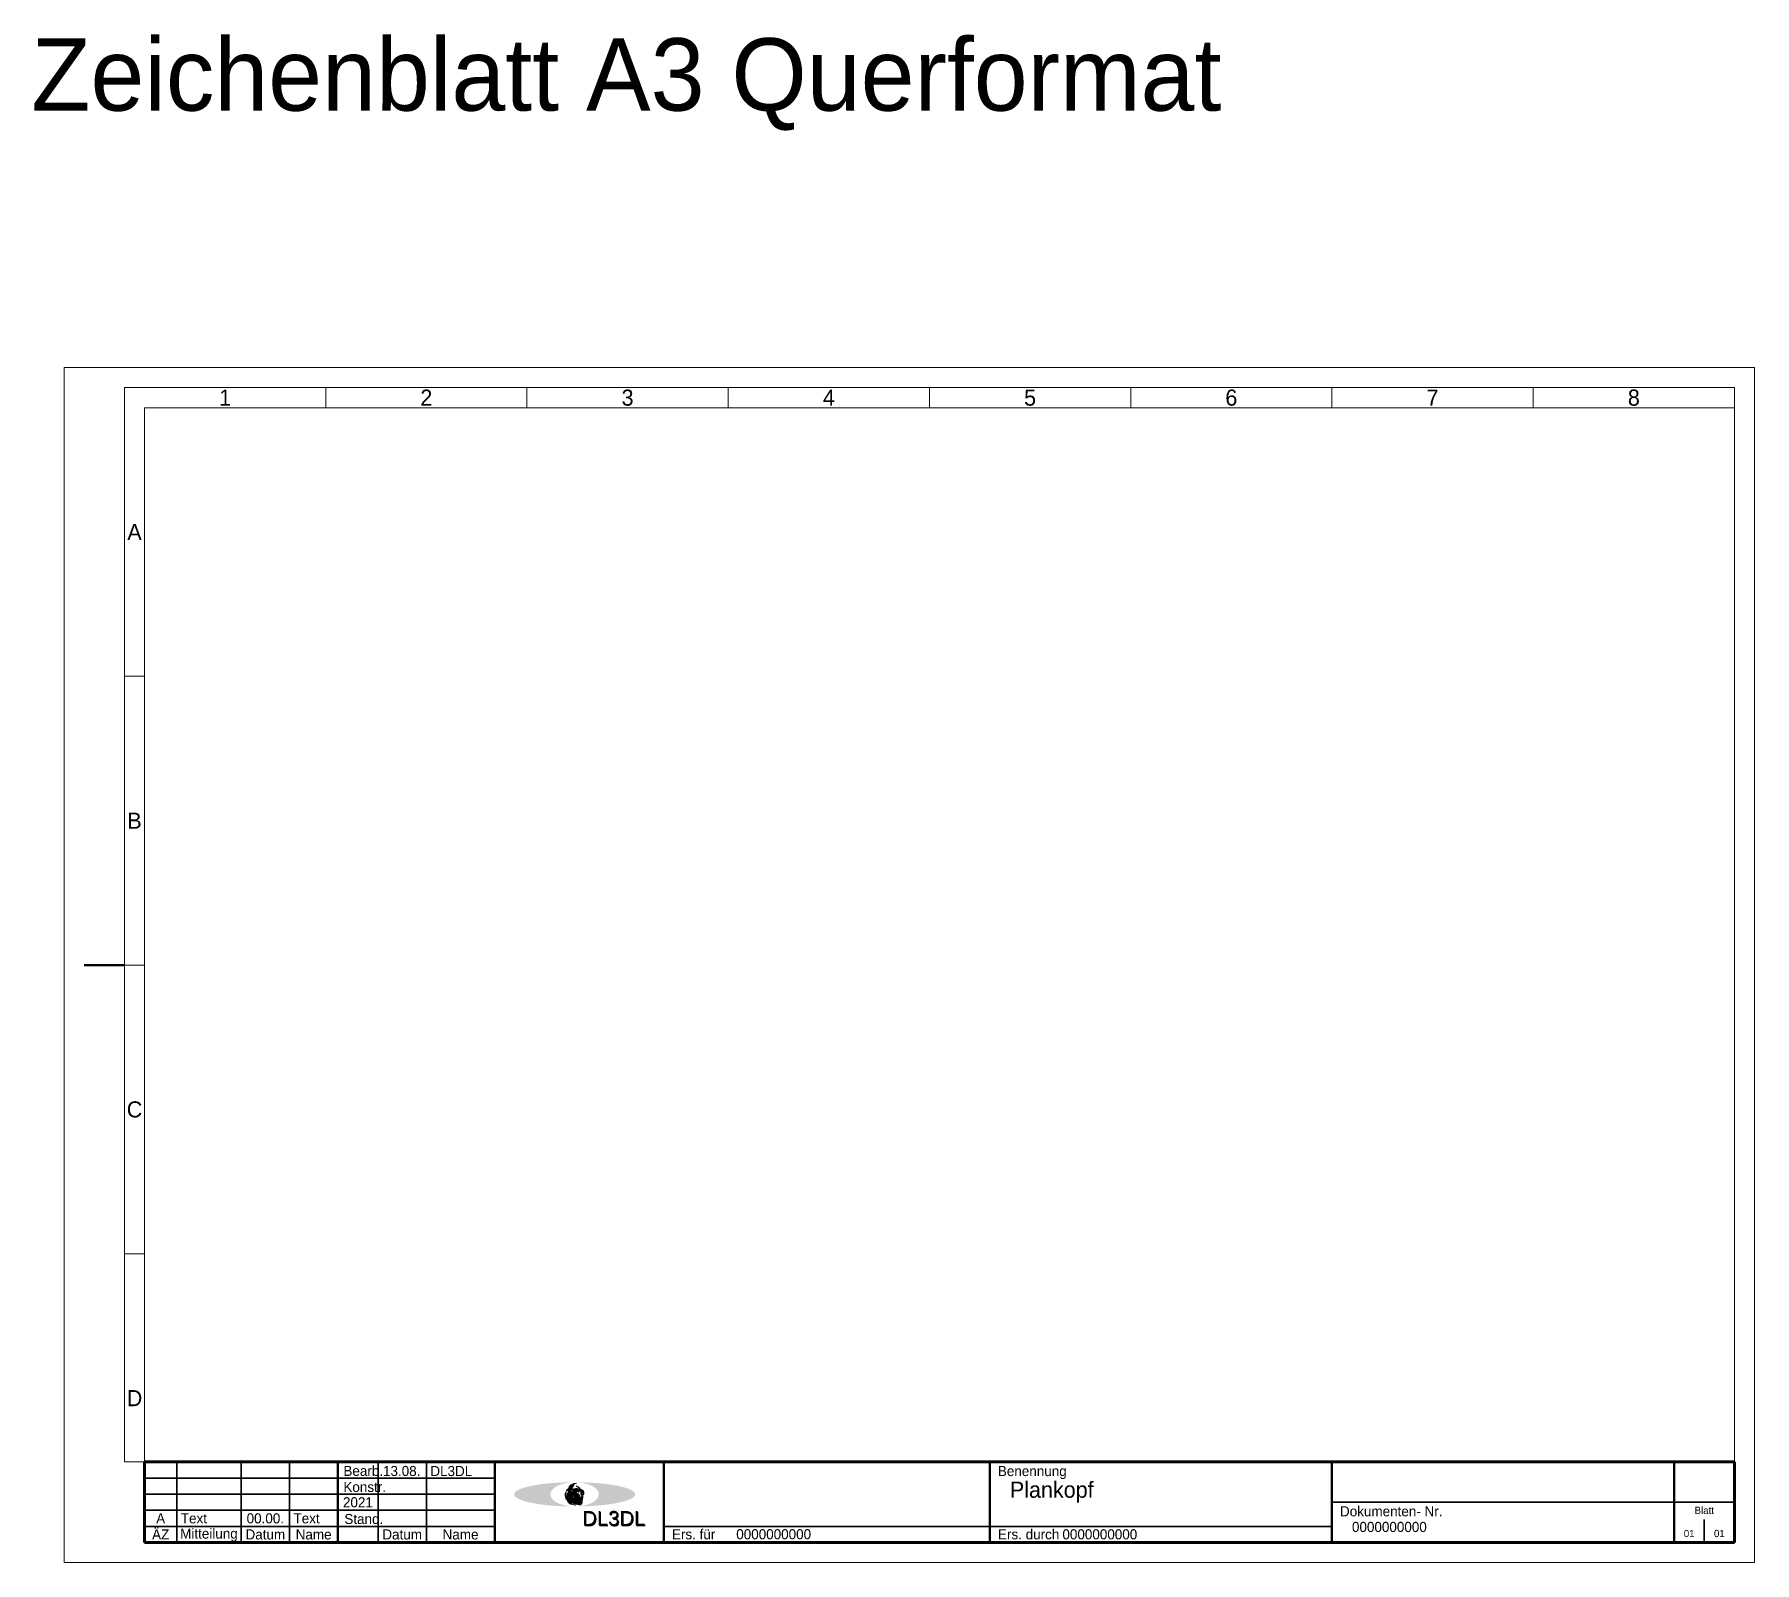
# Model space of a CAD drawing. Header units: millimetres. Extents: x -2 to 4162, y -72 to 4282.
# Drawn here: x 3120.2 to 3547.6, y 851.2 to 1230.9 of the extents above; entities that cross this region are included whole.
import ezdxf
from ezdxf.enums import TextEntityAlignment as Align

# ---------------------------------------------------------------- set-up
doc = ezdxf.new("R2010")
doc.units = ezdxf.units.MM
for name, color, linetype, lineweight, true_color in [('_Logo_A_oval', 1, 'Continuous', 5, 0xff0000), ('_Logo_B_oval', 30, 'Continuous', 5, 0xff7f00), ('_Logo_C_oval', 16, 'Continuous', 5, 0x4c0000), ('_Logo_Phoenix', 96, 'Continuous', 5, 0x004c00), ('_Logo_Text1', 5, 'Continuous', 5, 0x0000ff), ('_Logo_Text2', 1, 'Continuous', 5, 0xff0000), ('Begrenzungslinie Felder', 5, 'Continuous', 50, 0x0000ff), ('Begrenzungslinie Schriftfeld', 30, 'Continuous', 100, 0xff7f00), ('Blattformate', 2, 'Continuous', 5, 0xffff00), ('Legende', 7, 'Continuous', 5, 0x000000), ('Lochung', 94, 'Continuous', 50, 0x008000), ('Text_Ausgef', 3, 'Continuous', 5, 0x00ff00), ('Text_Vorgabe', 1, 'Continuous', 5, 0xff0000), ('Zeichnungsrahmen_1', 7, 'Continuous', 5, 0x000000), ('Zeilenlinie', 134, 'Continuous', 35, 0x008080)]:
    doc.layers.add(name, color=color, linetype=linetype, lineweight=lineweight, true_color=true_color)
doc.styles.add('textstyle132', font='')
doc.styles.add('textstyle155', font='')
doc.styles.add('textstyle156', font='')
doc.styles.add('textstyle157', font='')
doc.styles.add('textstyle158', font='')
doc.styles.add('textstyle159', font='')
doc.styles.add('textstyle160', font='')
doc.styles.add('textstyle161', font='')
doc.styles.add('textstyle162', font='')
doc.styles.add('textstyle163', font='')
doc.styles.add('textstyle164', font='')
doc.styles.add('textstyle165', font='')
doc.styles.add('textstyle166', font='')
doc.styles.add('textstyle175', font='')
doc.styles.add('textstyle176', font='')
doc.styles.add('textstyle324', font='')
doc.styles.add('textstyle334', font='')
doc.styles.add('textstyle354', font='')
doc.styles.add('textstyle363', font='')
doc.styles.add('textstyle375', font='')
doc.styles.add('textstyle395', font='')
doc.styles.add('textstyle408', font='')
doc.styles.add('textstyle409', font='')
doc.styles.add('textstyle414', font='')
doc.styles.add('textstyle415', font='')
doc.styles.add('textstyle446', font='')
doc.styles.add('textstyle464', font='')
doc.styles.add('textstyle470', font='')
doc.styles.add('textstyle477', font='')
doc.styles.add('textstyle490', font='')
doc.styles.add('textstyle499', font='')
doc.styles.add('textstyle510', font='')
doc.styles.add('textstyle511', font='')
doc.styles.add('textstyle527', font='')
doc.styles.add('textstyle767', font='')
doc.styles.add('textstyle768', font='')
doc.styles.add('textstyle769', font='')
doc.styles.add('textstyle815', font='')
doc.styles.add('textstyle825', font='')
doc.styles.add('textstyle826', font='')
doc.styles.add('textstyle832', font='')
doc.styles.add('textstyle837', font='')
doc.styles.get('textstyle132').set_extended_font_data('TGL 31034-1')
doc.styles.get('textstyle155').set_extended_font_data('TGL 31034-1')
doc.styles.get('textstyle156').set_extended_font_data('TGL 31034-1')
doc.styles.get('textstyle157').set_extended_font_data('TGL 31034-1')
doc.styles.get('textstyle158').set_extended_font_data('TGL 31034-1')
doc.styles.get('textstyle159').set_extended_font_data('TGL 31034-1')
doc.styles.get('textstyle160').set_extended_font_data('TGL 31034-1')
doc.styles.get('textstyle161').set_extended_font_data('TGL 31034-1')
doc.styles.get('textstyle162').set_extended_font_data('TGL 31034-1')
doc.styles.get('textstyle163').set_extended_font_data('TGL 31034-1')
doc.styles.get('textstyle164').set_extended_font_data('TGL 31034-1')
doc.styles.get('textstyle165').set_extended_font_data('TGL 31034-1')
doc.styles.get('textstyle166').set_extended_font_data('TGL 31034-1')
doc.styles.get('textstyle175').set_extended_font_data('TGL 31034-1')
doc.styles.get('textstyle176').set_extended_font_data('TGL 31034-1')
doc.styles.get('textstyle324').set_extended_font_data('TGL 31034-1')
doc.styles.get('textstyle334').set_extended_font_data('TGL 31034-1')
doc.styles.get('textstyle354').set_extended_font_data('TGL 31034-1')
doc.styles.get('textstyle363').set_extended_font_data('TGL 31034-1')
doc.styles.get('textstyle375').set_extended_font_data('TGL 31034-1')
doc.styles.get('textstyle395').set_extended_font_data('TGL 31034-1')
doc.styles.get('textstyle408').set_extended_font_data('TGL 31034-1')
doc.styles.get('textstyle409').set_extended_font_data('TGL 31034-1')
doc.styles.get('textstyle414').set_extended_font_data('TGL 31034-1')
doc.styles.get('textstyle415').set_extended_font_data('TGL 31034-1')
doc.styles.get('textstyle446').set_extended_font_data('TGL 31034-1')
doc.styles.get('textstyle464').set_extended_font_data('TGL 31034-1')
doc.styles.get('textstyle470').set_extended_font_data('TGL 31034-1')
doc.styles.get('textstyle477').set_extended_font_data('TGL 31034-1')
doc.styles.get('textstyle490').set_extended_font_data('TGL 31034-1')
doc.styles.get('textstyle499').set_extended_font_data('TGL 31034-1')
doc.styles.get('textstyle510').set_extended_font_data('Arial')
doc.styles.get('textstyle511').set_extended_font_data('Arial')
doc.styles.get('textstyle527').set_extended_font_data('TGL 31034-1')
doc.styles.get('textstyle767').set_extended_font_data('TGL 31034-1')
doc.styles.get('textstyle768').set_extended_font_data('TGL 31034-1')
doc.styles.get('textstyle769').set_extended_font_data('TGL 31034-1')
doc.styles.get('textstyle815').set_extended_font_data('TGL 31034-1')
doc.styles.get('textstyle825').set_extended_font_data('TGL 31034-1')
doc.styles.get('textstyle826').set_extended_font_data('TGL 31034-1')
doc.styles.get('textstyle832').set_extended_font_data('TGL 31034-1')
doc.styles.get('textstyle837').set_extended_font_data('TGL 31034-1')

# ---------------------------------------------------------------- blocks, each defined once
blk = doc.blocks.new('block 1')
at = {"layer": '_Logo_A_oval'}
h = blk.add_hatch(color=256, dxfattribs=at)
edge = h.paths.add_edge_path()
edge.add_ellipse((-24.42, 16.3), major_axis=(7.52, 0), ratio=0.5, start_angle=0, end_angle=360)
edge = h.paths.add_edge_path()
edge.add_ellipse((-24.42, 16.3), major_axis=(11.29, 0), ratio=0.333333, start_angle=0, end_angle=360)
at = {"layer": '_Logo_B_oval'}
h = blk.add_hatch(color=256, dxfattribs=at)
edge = h.paths.add_edge_path()
edge.add_ellipse((-24.42, 16.3), major_axis=(11.29, 0), ratio=0.333333, start_angle=0, end_angle=360)
edge = h.paths.add_edge_path()
edge.add_ellipse((-24.42, 16.3), major_axis=(15.05, 0), ratio=0.25, start_angle=0, end_angle=360)
at = {"layer": '_Logo_C_oval'}
h = blk.add_hatch(color=256, dxfattribs=at)
edge = h.paths.add_edge_path()
edge.add_ellipse((-24.42, 16.3), major_axis=(15.05, 0), ratio=0.25, start_angle=0, end_angle=360)
edge = h.paths.add_edge_path()
edge.add_ellipse((-24.42, 16.3), major_axis=(18.81, 0), ratio=0.2, start_angle=0, end_angle=360)
at = {"layer": '_Logo_Phoenix'}
h = blk.add_hatch(color=256, dxfattribs=at)
edge = h.paths.add_edge_path()
edge.add_spline(control_points=[(-26.6, 17.89), (-27.81, 16.75), (-27.23, 14.84), (-26.96, 14.71)], knot_values=[0, 0, 0, 0, 1, 1, 1, 1], degree=3, periodic=0)
edge.add_spline(control_points=[(-26.96, 14.71), (-27.04, 14.78), (-27.63, 16.69), (-26.6, 17.89)], knot_values=[0, 0, 0, 0, 1, 1, 1, 1], degree=3, periodic=0)
h = blk.add_hatch(color=256, dxfattribs=at)
edge = h.paths.add_edge_path()
edge.add_spline(control_points=[(-24.98, 15.82), (-24.67, 15.64), (-24.89, 15.28), (-24.89, 15.28), (-24.89, 15.28), (-24.81, 15.1), (-24.34, 15.1), (-24.41, 15.53), (-24.5, 15.82), (-24.89, 16.21), (-25.2, 16.47), (-25.32, 16.83), (-25.09, 17.19), (-24.71, 17.43), (-24.64, 17.53), (-24.7, 17.66), (-24.91, 17.65), (-25.1, 17.6), (-25.26, 17.69), (-25.22, 17.95), (-24.98, 18.08), (-24.97, 18.09), (-24.97, 18.08), (-25.04, 17.97), (-25.15, 17.88), (-25.06, 17.8), (-24.77, 17.88), (-24.43, 18.06), (-23.82, 18.19), (-23.6, 18.17), (-23.57, 18.11), (-23.54, 17.91), (-23.62, 17.75), (-23.32, 17.79), (-23.11, 17.69), (-22.94, 17.52), (-22.98, 17.23), (-23.18, 16.98), (-23.26, 16.92), (-23.26, 16.92), (-23.28, 17.06), (-23.33, 17.22), (-23.51, 17.26), (-23.76, 17.21), (-23.87, 16.98), (-23.85, 16.68), (-23.63, 16.59), (-23.19, 16.44), (-22.98, 16.16)], knot_values=[0, 0, 0, 0, 1, 2, 3, 4, 5, 6, 7, 8, 9, 10, 11, 12, 13, 14, 15, 16, 17, 18, 19, 20, 21, 22, 23, 24, 25, 26, 27, 28, 29, 30, 31, 32, 33, 34, 35, 36, 37, 38, 39, 40, 41, 42, 43, 44, 45, 46, 46, 46, 46], degree=3, periodic=0)
edge.add_spline(control_points=[(-22.98, 16.16), (-22.78, 15.82), (-22.64, 15.33), (-22.72, 14.85), (-22.89, 14.42), (-23.05, 14.16), (-23.05, 14.16), (-22.53, 14.47), (-22.39, 15), (-22.4, 15.41), (-22.44, 15.51), (-22.29, 15.25), (-22.27, 14.77), (-22.37, 14.46), (-22.79, 13.69), (-23.23, 13.41), (-23.72, 13.27), (-24.31, 13.27), (-24.68, 13.45), (-24.68, 13.45), (-24.68, 13.45)], knot_values=[0, 0, 0, 0, 1, 2, 3, 4, 5, 6, 7, 8, 9, 10, 11, 12, 13, 14, 15, 16, 17, 18, 18, 18, 18], degree=3, periodic=0)
edge.add_spline(control_points=[(-24.68, 13.45), (-24.68, 13.45), (-24.73, 13.42), (-27.63, 16.75), (-24.62, 19.15)], knot_values=[0, 0, 0, 0, 1, 2, 2, 2, 2], degree=3, periodic=0)
edge.add_spline(control_points=[(-24.62, 19.15), (-25.94, 17.44), (-24.98, 15.82), (-24.98, 15.82), (-24.98, 15.82), (-24.98, 15.82), (-24.98, 15.82)], knot_values=[0, 0, 0, 0, 1, 2, 3, 4, 4, 4, 4], degree=3, periodic=0)
h = blk.add_hatch(color=256, dxfattribs=at)
edge = h.paths.add_edge_path()
edge.add_spline(control_points=[(-25.07, 19.2), (-26.56, 16.31), (-25.17, 13.29), (-25.17, 13.28), (-25.17, 13.28), (-27.32, 16.35), (-25.07, 19.2), (-25.07, 19.2), (-25.07, 19.2)], knot_values=[0, 0, 0, 0, 1, 2, 3, 4, 5, 6, 6, 6, 6], degree=3, periodic=0)
h = blk.add_hatch(color=256, dxfattribs=at)
edge = h.paths.add_edge_path()
edge.add_spline(control_points=[(-26.74, 16.69), (-26.67, 13.86), (-24.21, 12.88), (-24.21, 12.88), (-24.21, 12.88), (-26.98, 13.57), (-26.72, 16.66), (-26.72, 16.66), (-26.74, 16.69)], knot_values=[0, 0, 0, 0, 1, 2, 3, 4, 5, 6, 6, 6, 6], degree=3, periodic=0)
h = blk.add_hatch(color=256, dxfattribs=at)
edge = h.paths.add_edge_path()
edge.add_spline(control_points=[(-23.85, 19.74), (-25.84, 19.26), (-26.58, 17.35), (-26.58, 17.35)], knot_values=[0, 0, 0, 0, 1, 1, 1, 1], degree=3, periodic=0)
edge.add_spline(control_points=[(-26.58, 17.35), (-26.55, 17.49), (-26.28, 19.73), (-23.85, 19.74)], knot_values=[0, 0, 0, 0, 1, 1, 1, 1], degree=3, periodic=0)
h = blk.add_hatch(color=256, dxfattribs=at)
edge = h.paths.add_edge_path()
edge.add_spline(control_points=[(-22.53, 16.9), (-22.49, 16.66), (-22.46, 16.47), (-22.44, 16.16), (-22.43, 15.93), (-22.44, 15.93), (-22.44, 15.93), (-22.33, 16.25), (-22.33, 16.63), (-22.41, 17.29), (-22.62, 17.91), (-22.8, 18.21), (-23.31, 18.62), (-23.99, 18.93), (-23.99, 18.93), (-23.99, 18.93)], knot_values=[0, 0, 0, 0, 1, 2, 3, 4, 5, 6, 7, 8, 9, 10, 11, 12, 13, 13, 13, 13], degree=3, periodic=0)
edge.add_spline(control_points=[(-23.99, 18.93), (-23.58, 18.71), (-23.35, 18.48), (-23.11, 18.17), (-22.86, 17.85), (-22.63, 17.34), (-22.53, 16.9)], knot_values=[0, 0, 0, 0, 1, 2, 3, 4, 4, 4, 4], degree=3, periodic=0)
h = blk.add_hatch(color=256, dxfattribs=at)
edge = h.paths.add_edge_path()
edge.add_spline(control_points=[(-21.88, 15.29), (-21.9, 14.91), (-22.02, 14.4), (-22.18, 14.11), (-22.54, 13.78), (-22.74, 13.58), (-22.74, 13.58), (-22.6, 13.84), (-22.4, 14.16), (-22.28, 14.47), (-22.27, 14.77), (-22.41, 15.45)], knot_values=[0, 0, 0, 0, 1, 2, 3, 4, 5, 6, 7, 8, 9, 9, 9, 9], degree=3, periodic=0)
edge.add_spline(control_points=[(-22.41, 15.45), (-22.22, 15.55), (-22.18, 15.76), (-22.16, 16.39), (-22.2, 16.96), (-22.21, 17.27), (-22.41, 17.88), (-22.52, 17.96), (-22.18, 17.52), (-22.07, 17.22), (-21.96, 16.8), (-21.9, 16.39), (-21.87, 15.82), (-21.88, 15.29)], knot_values=[0, 0, 0, 0, 1, 2, 3, 4, 5, 6, 7, 8, 9, 10, 11, 11, 11, 11], degree=3, periodic=0)
h = blk.add_hatch(color=256, dxfattribs=at)
edge = h.paths.add_edge_path()
edge.add_spline(control_points=[(-21.62, 16.15), (-21.62, 16.55), (-21.68, 16.81), (-21.74, 17.11), (-21.86, 17.35), (-22.13, 17.73), (-22.13, 17.73), (-22.13, 17.73)], knot_values=[0, 0, 0, 0, 1, 2, 3, 4, 5, 5, 5, 5], degree=3, periodic=0)
edge.add_spline(control_points=[(-22.13, 17.73), (-21.5, 17.42), (-21.62, 16.15), (-21.62, 16.15), (-21.62, 16.15)], knot_values=[0, 0, 0, 0, 1, 2, 2, 2, 2], degree=3, periodic=0)
h = blk.add_hatch(color=256, dxfattribs=at)
edge = h.paths.add_edge_path()
edge.add_spline(control_points=[(-23.42, 13.15), (-23.15, 13.04), (-22.71, 13.03), (-22.46, 13.1), (-22.24, 13.34), (-22.1, 13.68), (-22.08, 13.94), (-22.06, 14.05), (-22.06, 14.05), (-22.06, 14.05), (-22.15, 13.82), (-22.22, 13.75), (-22.4, 13.53), (-22.59, 13.39), (-22.77, 13.32), (-23.05, 13.23), (-23.33, 13.21), (-23.42, 13.21), (-23.52, 13.21), (-23.52, 13.21), (-23.52, 13.21), (-23.46, 13.17), (-23.42, 13.15), (-23.42, 13.15), (-23.42, 13.15)], knot_values=[0, 0, 0, 0, 1, 2, 3, 4, 5, 6, 7, 8, 9, 10, 11, 12, 13, 14, 15, 16, 17, 18, 19, 20, 21, 22, 22, 22, 22], degree=3, periodic=0)
for points in [[(-26.6, 17.89), (-27.81, 16.75), (-27.23, 14.84), (-26.96, 14.71)], [(-24.62, 19.15), (-27.63, 16.75), (-24.73, 13.42), (-24.68, 13.45), (-24.68, 13.45)], [(-26.6, 17.89), (-27.63, 16.69), (-27.04, 14.78), (-26.96, 14.71)], [(-26.74, 16.69), (-26.67, 13.86), (-24.21, 12.88), (-24.21, 12.88), (-24.21, 12.88), (-26.98, 13.57), (-26.72, 16.66), (-26.72, 16.66), (-26.74, 16.69)], [(-25.07, 19.2), (-26.56, 16.31), (-25.17, 13.29), (-25.17, 13.28), (-25.17, 13.28), (-27.32, 16.35), (-25.07, 19.2), (-25.07, 19.2), (-25.07, 19.2)], [(-23.85, 19.74), (-26.28, 19.73), (-26.55, 17.49), (-26.58, 17.35)], [(-23.85, 19.74), (-25.84, 19.26), (-26.58, 17.35), (-26.58, 17.35)], [(-24.62, 19.15), (-25.94, 17.44), (-24.98, 15.82), (-24.98, 15.82), (-24.98, 15.82), (-24.98, 15.82), (-24.98, 15.82)], [(-24.98, 15.82), (-24.67, 15.64), (-24.89, 15.28), (-24.89, 15.28), (-24.89, 15.28), (-24.81, 15.1), (-24.34, 15.1), (-24.41, 15.53), (-24.5, 15.82), (-24.89, 16.21), (-25.2, 16.47), (-25.32, 16.83), (-25.09, 17.19), (-24.71, 17.43), (-24.64, 17.53), (-24.7, 17.66), (-24.91, 17.65), (-25.1, 17.6), (-25.26, 17.69), (-25.22, 17.95), (-24.98, 18.08), (-24.97, 18.09), (-24.97, 18.08), (-25.04, 17.97), (-25.15, 17.88), (-25.06, 17.8), (-24.77, 17.88), (-24.43, 18.06), (-23.82, 18.19), (-23.6, 18.17), (-23.57, 18.11), (-23.54, 17.91), (-23.62, 17.75), (-23.32, 17.79), (-23.11, 17.69), (-22.94, 17.52), (-22.98, 17.23), (-23.18, 16.98), (-23.26, 16.92), (-23.26, 16.92), (-23.28, 17.06), (-23.33, 17.22), (-23.51, 17.26), (-23.76, 17.21), (-23.87, 16.98), (-23.85, 16.68), (-23.63, 16.59), (-23.19, 16.44), (-22.98, 16.16)], [(-22.98, 16.16), (-22.78, 15.82), (-22.64, 15.33), (-22.72, 14.85), (-22.89, 14.42), (-23.05, 14.16), (-23.05, 14.16), (-22.53, 14.47), (-22.39, 15), (-22.4, 15.41), (-22.44, 15.51), (-22.29, 15.25), (-22.27, 14.77), (-22.37, 14.46), (-22.79, 13.69), (-23.23, 13.41), (-23.72, 13.27), (-24.31, 13.27), (-24.68, 13.45), (-24.68, 13.45), (-24.68, 13.45)], [(-23.99, 18.93), (-23.58, 18.71), (-23.35, 18.48), (-23.11, 18.17), (-22.86, 17.85), (-22.63, 17.34), (-22.53, 16.9)], [(-22.53, 16.9), (-22.49, 16.66), (-22.46, 16.47), (-22.44, 16.16), (-22.43, 15.93), (-22.44, 15.93), (-22.44, 15.93), (-22.33, 16.25), (-22.33, 16.63), (-22.41, 17.29), (-22.62, 17.91), (-22.8, 18.21), (-23.31, 18.62), (-23.99, 18.93), (-23.99, 18.93), (-23.99, 18.93)], [(-22.41, 15.45), (-22.22, 15.55), (-22.18, 15.76), (-22.16, 16.39), (-22.2, 16.96), (-22.21, 17.27), (-22.41, 17.88), (-22.52, 17.96), (-22.18, 17.52), (-22.07, 17.22), (-21.96, 16.8), (-21.9, 16.39), (-21.87, 15.82), (-21.88, 15.29)], [(-22.13, 17.73), (-21.5, 17.42), (-21.62, 16.15), (-21.62, 16.15), (-21.62, 16.15)], [(-21.62, 16.15), (-21.62, 16.55), (-21.68, 16.81), (-21.74, 17.11), (-21.86, 17.35), (-22.13, 17.73), (-22.13, 17.73), (-22.13, 17.73)], [(-23.42, 13.15), (-23.15, 13.04), (-22.71, 13.03), (-22.46, 13.1), (-22.24, 13.34), (-22.1, 13.68), (-22.08, 13.94), (-22.06, 14.05), (-22.06, 14.05), (-22.06, 14.05), (-22.15, 13.82), (-22.22, 13.75), (-22.4, 13.53), (-22.59, 13.39), (-22.77, 13.32), (-23.05, 13.23), (-23.33, 13.21), (-23.42, 13.21), (-23.52, 13.21), (-23.52, 13.21), (-23.52, 13.21), (-23.46, 13.17), (-23.42, 13.15), (-23.42, 13.15), (-23.42, 13.15)], [(-21.88, 15.29), (-21.9, 14.91), (-22.02, 14.4), (-22.18, 14.11), (-22.54, 13.78), (-22.74, 13.58), (-22.74, 13.58), (-22.6, 13.84), (-22.4, 14.16), (-22.28, 14.47), (-22.27, 14.77), (-22.41, 15.45)]]:
    blk.add_open_spline(points, degree=3, dxfattribs=at)
at = {"layer": '_Logo_Text1', "style": 'textstyle511'}
blk.add_text('DL3DL', height=4.514, dxfattribs=at).set_placement((-12.05, 8.6), align=Align.MIDDLE_CENTER)
at = {"layer": '_Logo_Text2', "style": 'textstyle510'}
blk.add_text('DL3DL', height=4.514, dxfattribs=at).set_placement((-12.26, 8.9), align=Align.MIDDLE_CENTER)

msp = doc.modelspace()

# ---------------------------------------------------------------- linework, layer by layer
at = {"layer": 'Begrenzungslinie Felder'}
for p, q in [((3195.59, 876.17), (3195.59, 856.17)), ((3234.59, 876.17), (3234.59, 856.17)), ((3276.59, 860.17), (3276.59, 876.17)), ((3357.59, 856.17), (3357.59, 876.17)), ((3442.59, 856.17), (3442.59, 876.17)), ((3527.59, 856.17), (3527.59, 876.17)), ((3276.59, 856.17), (3276.59, 860.17))]:
    msp.add_line(p, q, dxfattribs=at)
at = {"layer": 'Begrenzungslinie Schriftfeld'}
for p, q in [((3147.59, 876.17), (3147.59, 872.17)), ((3147.59, 876.17), (3155.59, 876.17)), ((3155.59, 876.17), (3171.59, 876.17)), ((3171.59, 876.17), (3183.59, 876.17)), ((3183.59, 876.17), (3195.59, 876.17)), ((3195.59, 876.17), (3205.59, 876.17)), ((3205.59, 876.17), (3217.59, 876.17)), ((3217.59, 876.17), (3234.59, 876.17)), ((3357.59, 876.17), (3234.59, 876.17)), ((3442.59, 876.17), (3357.59, 876.17)), ((3527.59, 876.17), (3442.59, 876.17)), ((3542.59, 876.17), (3527.59, 876.17)), ((3542.59, 876.17), (3542.59, 866.17)), ((3147.59, 872.17), (3147.59, 868.17)), ((3147.59, 868.17), (3147.59, 864.17)), ((3147.59, 864.17), (3147.59, 860.17)), ((3542.59, 866.17), (3542.59, 856.17)), ((3147.59, 860.17), (3147.59, 856.17)), ((3147.59, 856.17), (3234.59, 856.17)), ((3357.59, 856.17), (3234.59, 856.17)), ((3442.59, 856.17), (3357.59, 856.17)), ((3527.59, 856.17), (3442.59, 856.17)), ((3535.09, 856.17), (3527.59, 856.17)), ((3542.59, 856.17), (3535.09, 856.17))]:
    msp.add_line(p, q, dxfattribs=at)
at = {"layer": 'Blattformate'}
for p, q in [((3127.59, 851.17), (3127.59, 1148.17)), ((3127.59, 1148.17), (3547.59, 1148.17)), ((3547.59, 851.17), (3547.59, 1148.17)), ((3127.59, 851.17), (3547.59, 851.17))]:
    msp.add_line(p, q, dxfattribs=at)
at = {"layer": 'Lochung'}
msp.add_line((3132.59, 999.67), (3142.59, 999.67), dxfattribs=at)
at = {"layer": 'Zeichnungsrahmen_1'}
for p, q in [((3542.59, 1143.17), (3142.59, 1143.17)), ((3142.59, 1143.17), (3142.59, 876.17)), ((3192.59, 1143.17), (3192.59, 1138.17)), ((3242.59, 1143.17), (3242.59, 1138.17)), ((3292.59, 1143.17), (3292.59, 1138.17)), ((3342.59, 1143.17), (3342.59, 1138.17)), ((3392.59, 1143.17), (3392.59, 1138.17)), ((3442.59, 1143.17), (3442.59, 1138.17)), ((3492.59, 1143.17), (3492.59, 1138.17)), ((3542.59, 876.17), (3542.59, 1143.17)), ((3147.59, 856.17), (3147.59, 1138.17)), ((3147.59, 1138.17), (3542.59, 1138.17)), ((3142.59, 1071.42), (3147.59, 1071.42)), ((3142.59, 999.67), (3147.59, 999.67)), ((3142.59, 927.92), (3147.59, 927.92)), ((3142.59, 876.17), (3147.59, 876.17))]:
    msp.add_line(p, q, dxfattribs=at)
at = {"layer": 'Zeilenlinie'}
for p, q in [((3155.59, 876.17), (3155.59, 856.17)), ((3171.59, 876.17), (3171.59, 856.17)), ((3183.59, 876.17), (3183.59, 856.17)), ((3205.59, 876.17), (3205.59, 856.17)), ((3217.59, 876.17), (3217.59, 856.17)), ((3147.59, 872.17), (3195.59, 872.17)), ((3195.59, 872.17), (3234.59, 872.17)), ((3147.59, 868.17), (3195.59, 868.17)), ((3195.59, 868.17), (3234.59, 868.17)), ((3147.59, 864.17), (3195.59, 864.17)), ((3195.59, 864.17), (3234.59, 864.17)), ((3442.59, 866.17), (3542.59, 866.17)), ((3147.59, 860.17), (3195.59, 860.17)), ((3195.59, 860.17), (3234.59, 860.17)), ((3276.59, 860.17), (3442.59, 860.17)), ((3535.09, 856.17), (3535.09, 861.9))]:
    msp.add_line(p, q, dxfattribs=at)

# ---------------------------------------------------------------- block references
at = {"layer": 'Begrenzungslinie Felder', "xscale": 0.8, "yscale": 0.8}
msp.add_blockref('block 1', (3273.97, 855.09), dxfattribs=at)

# ---------------------------------------------------------------- texts
at = {"layer": 'Legende', "style": 'textstyle527'}
msp.add_text('Zeichenblatt A3 Querformat', height=18, dxfattribs=at).set_placement((3119.45, 1229.98), align=Align.TOP_LEFT)
at = {"layer": 'Text_Ausgef'}
for s, height, style, p in [('13.08.', 2.5, 'textstyle815', (3211.47, 873.94)), ('A', 2.5, 'textstyle832', (3151.59, 862.17)), ('00.00.', 2.5, 'textstyle837', (3177.59, 862.17)), ('2021', 2.5, 'textstyle132', (3200.59, 866.17)), ('01', 1.8, 'textstyle826', (3531.34, 858.4)), ('01', 1.8, 'textstyle825', (3538.84, 858.4))]:
    msp.add_text(s, height=height, dxfattribs=dict(at, style=style)).set_placement(p, align=Align.MIDDLE_CENTER)
for s, height, style, p in [('DL3DL', 2.5, 'textstyle767', (3218.59, 875.17)), ('Plankopf', 4, 'textstyle176', (3362.56, 871.28)), ('Text', 2.5, 'textstyle769', (3156.59, 863.42)), ('Text', 2.5, 'textstyle768', (3184.59, 863.42)), ('0000000000', 2.5, 'textstyle408', (3294.59, 859.47)), ('0000000000', 2.5, 'textstyle414', (3375.62, 859.45)), ('0000000000', 2.5, 'textstyle175', (3447.56, 861.28))]:
    msp.add_text(s, height=height, dxfattribs=dict(at, style=style)).set_placement(p, align=Align.TOP_LEFT)
at = {"layer": 'Text_Vorgabe'}
for s, style, p in [('Bearb.', 'textstyle446', (3196.99, 875.21)), ('Benennung', 'textstyle363', (3359.59, 875.17)), ('Konstr.', 'textstyle470', (3196.99, 871.21)), ('Stand.', 'textstyle464', (3197.22, 863.26)), ('Dokumenten- Nr.', 'textstyle395', (3444.59, 865.17)), ('Ers. für', 'textstyle409', (3278.62, 859.45)), ('Ers. durch', 'textstyle415', (3359.62, 859.45))]:
    msp.add_text(s, height=2.5, dxfattribs=dict(at, style=style)).set_placement(p, align=Align.TOP_LEFT)
for s, height, style, p in [('Blatt', 1.8, 'textstyle375', (3535.09, 864.15)), ('ÄZ', 2.5, 'textstyle477', (3151.59, 858.17)), ('Mitteilung', 2.5, 'textstyle490', (3163.58, 858.39)), ('Datum', 2.5, 'textstyle499', (3177.59, 858.17)), ('Name', 2.5, 'textstyle334', (3189.59, 858.17)), ('Datum', 2.5, 'textstyle324', (3211.59, 858.17)), ('Name', 2.5, 'textstyle354', (3226.09, 858.17))]:
    msp.add_text(s, height=height, dxfattribs=dict(at, style=style)).set_placement(p, align=Align.MIDDLE_CENTER)
at = {"layer": 'Zeichnungsrahmen_1'}
for s, style, p in [('1', 'textstyle155', (3167.59, 1140.67)), ('2', 'textstyle158', (3217.59, 1140.67)), ('3', 'textstyle157', (3267.59, 1140.67)), ('4', 'textstyle156', (3317.59, 1140.67)), ('5', 'textstyle161', (3367.59, 1140.67)), ('6', 'textstyle160', (3417.59, 1140.67)), ('7', 'textstyle159', (3467.59, 1140.67)), ('8', 'textstyle165', (3517.59, 1140.67)), ('A', 'textstyle164', (3145.09, 1107.29)), ('B', 'textstyle163', (3145.09, 1035.54)), ('C', 'textstyle162', (3145.09, 963.79)), ('D', 'textstyle166', (3145.09, 892.04))]:
    msp.add_text(s, height=4, dxfattribs=dict(at, style=style)).set_placement(p, align=Align.MIDDLE_CENTER)

doc.saveas('drawing.dxf')
